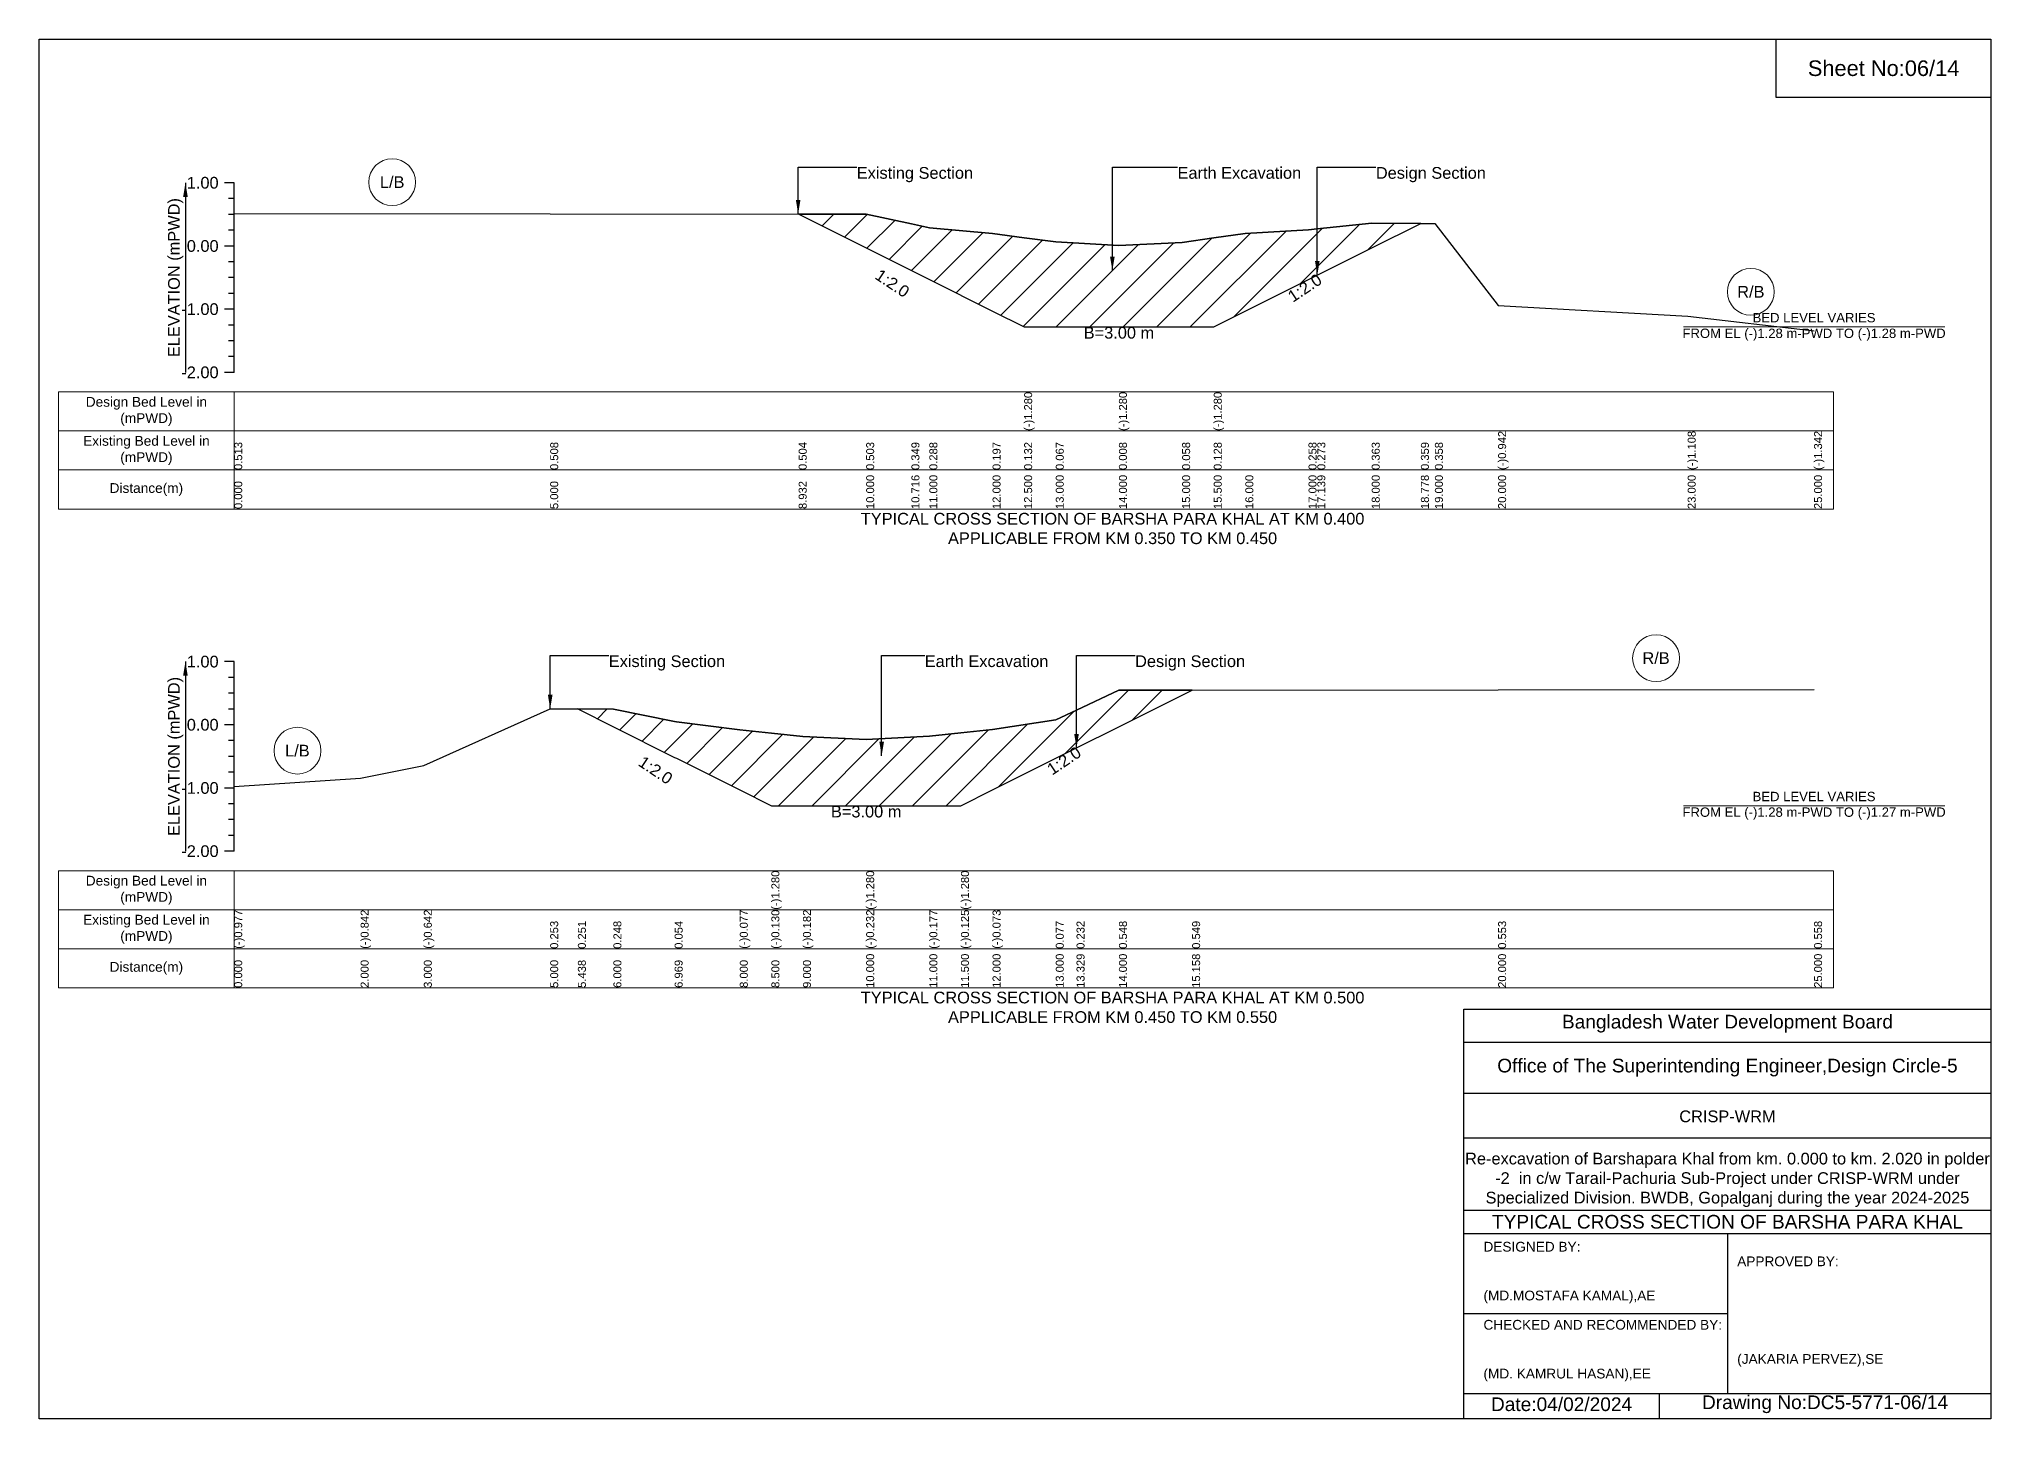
# Model space of a CAD drawing. Header units: inches. Extents: x 91000 to 248000, y -12937 to 0.
# Drawn here: x 150000 to 158000, y -5656 to 0 of the extents above; entities that cross this region are included whole.
import ezdxf

# ---------------------------------------------------------------- set-up
doc = ezdxf.new("R2010")
doc.units = ezdxf.units.IN
doc.header["$LTSCALE"] = 7
doc.header["$MEASUREMENT"] = 0
for name, color, linetype, lineweight in [('Cross section Data Border', 7, 'Continuous', 9), ('Cross Section Labels', 7, 'Continuous', 9), ('Existing_Bed_Level for Xsection', 7, 'Continuous', 25)]:
    doc.layers.add(name, color=color, linetype=linetype, lineweight=lineweight)
doc.styles.get("Standard").update_dxf_attribs({"font": 'arial.ttf'})
doc.dimstyles.get("Standard").update_dxf_attribs({"dimtxt": 0.18, "dimasz": 0.18, "dimexe": 0.18, "dimexo": 0.0625, "dimgap": 0.09, "dimtad": 0, "dimtih": 1, "dimtoh": 1, "dimdec": 4, "dimzin": 0, "dimdsep": 46, "dimtxsty": 'Standard', "dimcen": 0.09, "dimadec": 0, "dimazin": 0, "dimtfac": 1, "dimtdec": 4, "dimtofl": 0, "dimtmove": 0, "dimatfit": 3, "dimfxl": 1, "dimtolj": 1, "dimtzin": 0, "dimarcsym": 0})

msp = doc.modelspace()

# ---------------------------------------------------------------- hatches: boundary and pattern name
at = {"layer": 'Existing_Bed_Level for Xsection'}
h = msp.add_hatch(dxfattribs=at)
h.set_pattern_fill('ANSI31', color=256, scale=777, style=0)
h.paths.add_polyline_path([(153113.4, -717.9), (153390, -856.2), (153575.4, -948.9), (153649, -985.7), (153908, -1115.2), (154037.5, -1179.9), (154167, -1179.9), (154426, -1179.9), (154685, -1179.9), (154814.5, -1179.9), (154944, -1115.2), (155203, -985.7), (155239, -967.7), (155462, -856.2), (155663.6, -755.4), (155462, -754.4), (155239, -777.8), (155203, -781.6), (154944, -797.4), (154814.5, -815.4), (154685, -833.4), (154426, -846.3), (154167, -831.1), (154037.5, -814.2), (153908, -797.4), (153649, -773.8), (153575.4, -758), (153390, -718.1)])
h = msp.add_hatch(dxfattribs=at)
h.set_pattern_fill('ANSI31', color=256, scale=777, style=0)
h.paths.add_polyline_path([(152208.5, -2746), (152354, -2818.7), (152605, -2944.2), (152613, -2948.2), (152872, -3077.7), (153001.5, -3142.5), (153131, -3142.5), (153390, -3142.5), (153649, -3142.5), (153778.5, -3142.5), (153908, -3077.7), (154167, -2948.2), (154252.2, -2905.6), (154426, -2818.7), (154725.9, -2668.8), (154426, -2669), (154252.2, -2750.9), (154167, -2791), (153908, -2829.9), (153778.5, -2843.3), (153649, -2856.8), (153390, -2871), (153131, -2858.1), (153001.5, -2844.5), (152872, -2830.9), (152613, -2798.5), (152605, -2796.9), (152354, -2746.7)])

# ---------------------------------------------------------------- linework, layer by layer
for points in [[(150000, 0), (158000, 0), (158000, -5656), (150000, -5656)], [(157120, 0), (158000, 0), (158000, -240), (157120, -240)]]:
    msp.add_lwpolyline(points, close=True)
for points in [[(155840, -5656), (155840, -3976), (158000, -3976)], [(155840, -4112), (158000, -4112)], [(155840, -4320), (158000, -4320)], [(155840, -4504), (158000, -4504)], [(155840, -4800), (158000, -4800)], [(155840, -4896), (158000, -4896)], [(156920, -4896), (156920, -5552)], [(155840, -5224), (156920, -5224)], [(155840, -5552), (158000, -5552)], [(156640, -5552), (156640, -5656)]]:
    msp.add_lwpolyline(points)
at = {"layer": 'Cross section Data Border'}
for points in [[(150080, -1446.4), (157355, -1446.4), (157355, -1926.4), (150080, -1926.4)], [(150080, -3409), (157355, -3409), (157355, -3889), (150080, -3889)]]:
    msp.add_lwpolyline(points, close=True, dxfattribs=at)
for points in [[(150800, -1446.4), (150800, -1926.4)], [(150080, -1606.4), (157355, -1606.4)], [(150080, -1766.4), (157355, -1766.4)], [(150800, -3409), (150800, -3889)], [(150080, -3569), (157355, -3569)], [(150080, -3729), (157355, -3729)]]:
    msp.add_lwpolyline(points, dxfattribs=at)
at = {"layer": 'Cross Section Labels'}
for points in [[(156739.2, -1179.9), (157810.8, -1179.9)], [(156739.2, -3142.5), (157810.8, -3142.5)]]:
    msp.add_lwpolyline(points, dxfattribs=at)
for centre in [(151447.5, -586.7), (157016, -1036.2), (156627.5, -2537.6), (151059, -2917)]:
    msp.add_circle(centre, 96, dxfattribs=at)
at = {"layer": 'Existing_Bed_Level for Xsection'}
for points in [[(150800, -589.4), (150760, -589.4)], [(150800, -1366.4), (150800, -1107.4), (150800, -848.4), (150800, -589.4)], [(150800, -654.2), (150776, -654.2)], [(150800, -718.9), (150776, -718.9)], [(150800, -715.6), (152095, -716.8), (153113.4, -717.9), (153390, -718.1), (153575.4, -758), (153649, -773.8), (153908, -797.4), (154037.5, -814.2), (154037.5, -814.2), (154167, -831.1), (154426, -846.3), (154426, -846.3), (154685, -833.4), (154814.5, -815.4), (154814.5, -815.4), (154944, -797.4), (155203, -781.6), (155239, -777.8), (155462, -754.4), (155663.6, -755.4), (155721, -755.7), (155980, -1092.4), (156757, -1135.4), (157275, -1196)], [(150800, -783.7), (150776, -783.7)], [(150800, -848.4), (150760, -848.4)], [(150800, -913.2), (150776, -913.2)], [(150800, -977.9), (150776, -977.9)], [(150800, -1107.4), (150760, -1107.4)], [(150800, -1042.7), (150776, -1042.7)], [(150800, -1172.2), (150776, -1172.2)], [(150800, -1236.9), (150776, -1236.9)], [(150800, -1301.7), (150776, -1301.7)], [(150800, -1366.4), (150760, -1366.4)], [(150800, -2552), (150760, -2552)], [(150800, -3329), (150800, -3070), (150800, -2811), (150800, -2552)], [(150800, -2616.7), (150776, -2616.7)], [(150800, -2681.5), (150776, -2681.5)], [(150800, -3064), (151318, -3029), (151577, -2977.2), (152095, -2745.4), (152208.5, -2746), (152354, -2746.7), (152605, -2796.9), (152613, -2798.5), (152872, -2830.9), (153001.5, -2844.5), (153001.5, -2844.5), (153131, -2858.1), (153390, -2871), (153390, -2871), (153649, -2856.8), (153778.5, -2843.3), (153778.5, -2843.3), (153908, -2829.9), (154167, -2791), (154252.2, -2750.9), (154426, -2669), (154725.9, -2668.8), (155980, -2667.7), (157275, -2666.4)], [(150800, -2746.2), (150776, -2746.2)], [(150800, -2811), (150760, -2811)], [(150800, -2875.7), (150776, -2875.7)], [(150800, -2940.5), (150776, -2940.5)], [(150800, -3005.2), (150776, -3005.2)], [(150800, -3070), (150760, -3070)], [(150800, -3134.7), (150776, -3134.7)], [(150800, -3199.5), (150776, -3199.5)], [(150800, -3264.2), (150776, -3264.2)], [(150800, -3329), (150760, -3329)]]:
    msp.add_lwpolyline(points, dxfattribs=at)
for points in [[(153113.4, -717.9), (153113.4, -717.9), (153390, -856.2), (153575.4, -948.9), (153649, -985.7), (153908, -1115.2), (154037.5, -1179.9), (154037.5, -1179.9), (154167, -1179.9), (154426, -1179.9), (154426, -1179.9), (154685, -1179.9), (154814.5, -1179.9), (154814.5, -1179.9), (154944, -1115.2), (155203, -985.7), (155239, -967.7), (155462, -856.2), (155663.6, -755.4), (155663.6, -755.4), (155663.6, -755.4), (155462, -754.4), (155239, -777.8), (155203, -781.6), (154944, -797.4), (154814.5, -815.4), (154814.5, -815.4), (154685, -833.4), (154426, -846.3), (154426, -846.3), (154167, -831.1), (154037.5, -814.2), (154037.5, -814.2), (153908, -797.4), (153649, -773.8), (153575.4, -758), (153390, -718.1), (153113.4, -717.9)], [(152208.5, -2746), (152354, -2818.7), (152605, -2944.2), (152613, -2948.2), (152872, -3077.7), (153001.5, -3142.5), (153001.5, -3142.5), (153131, -3142.5), (153390, -3142.5), (153390, -3142.5), (153649, -3142.5), (153778.5, -3142.5), (153778.5, -3142.5), (153908, -3077.7), (154167, -2948.2), (154252.2, -2905.6), (154426, -2818.7), (154725.9, -2668.8), (154725.9, -2668.8), (154725.9, -2668.8), (154426, -2669), (154252.2, -2750.9), (154167, -2791), (153908, -2829.9), (153778.5, -2843.3), (153778.5, -2843.3), (153649, -2856.8), (153390, -2871), (153390, -2871), (153131, -2858.1), (153001.5, -2844.5), (153001.5, -2844.5), (152872, -2830.9), (152613, -2798.5), (152605, -2796.9), (152354, -2746.7)]]:
    msp.add_lwpolyline(points, close=True, dxfattribs=at)

# ---------------------------------------------------------------- texts
at = {"attachment_point": 5}
for s, insert, char_height in [('Sheet No:06/14', (157560, -120), 64), ('Bangladesh Water Development Board', (156920, -4036), 56), ('Office of The Superintending Engineer,Design Circle-5', (156920, -4216), 56)]:
    msp.add_mtext(s, dxfattribs=dict(at, insert=insert, char_height=char_height))
for s, insert, char_height, width, attachment_point in [('CRISP-WRM', (156920, -4416), 48, 2240, 5), ('Re-excavation of Barshapara Khal from km. 0.000 to km. 2.020 in polder -2  in c/w Tarail-Pachuria Sub-Project under CRISP-WRM under Specialized Division. BWDB, Gopalganj during the year 2024-2025', (156920, -4676), 48, 2160, 5), ('TYPICAL CROSS SECTION OF BARSHA PARA KHAL', (156920, -4848), 56, 2240, 5), ('DESIGNED BY:^J^J^J(MD.MOSTAFA KAMAL),AE', (155920, -5056), 40, 1120, 4), ('APPROVED BY:^J^J^J^J^J^J(JAKARIA PERVEZ),SE', (156960, -5216), 40, 1120, 4), ('CHECKED AND RECOMMENDED BY:^J^J^J(MD. KAMRUL HASAN),EE', (155920, -5376), 40, 1120, 4), ('Date:04/02/2024', (156240, -5596), 56, 1120, 5), ('Drawing No:DC5-5771-06/14', (157320, -5596), 56, 1760, 5)]:
    msp.add_mtext(s, dxfattribs=dict(insert=insert, char_height=char_height, width=width, attachment_point=attachment_point))
at = {"layer": 'Cross section Data Border', "char_height": 40, "width": 640, "attachment_point": 5}
for s, insert in [('Design Bed Level in (mPWD)', (150440, -1526.4)), ('Existing Bed Level in (mPWD)', (150440, -1686.4)), ('Distance(m)', (150440, -1846.4)), ('Design Bed Level in (mPWD)', (150440, -3489)), ('Existing Bed Level in (mPWD)', (150440, -3649)), ('Distance(m)', (150440, -3809))]:
    msp.add_mtext(s, dxfattribs=dict(at, insert=insert))
at = {"layer": 'Cross Section Labels'}
for s, insert, char_height, attachment_point in [('L/B', (151447.5, -586.7), 48, 5), ('Existing Section', (153351.3, -524.7), 48, 1), ('Earth Excavation', (154666, -524.7), 48, 1), ('Design Section', (155479, -524.7), 48, 1), ('R/B', (157016, -1036.2), 48, 5), ('B=3.00 m', (154426, -1179.9), 48, 2), ('BED LEVEL VARIES ^JFROM EL (-)1.28 m-PWD TO (-)1.28 m-PWD', (157275, -1179.9), 38.4, 5), ('TYPICAL CROSS SECTION OF BARSHA PARA KHAL AT KM 0.400^JAPPLICABLE FROM KM 0.350 TO KM 0.450', (154400, -2006.4), 48, 5), ('Existing Section', (152335, -2526.1), 48, 1), ('Earth Excavation', (153630, -2526.1), 48, 1), ('Design Section', (154492.2, -2526.1), 48, 1), ('R/B', (156627.5, -2537.6), 48, 5), ('L/B', (151059, -2917), 48, 5), ('BED LEVEL VARIES ^JFROM EL (-)1.28 m-PWD TO (-)1.27 m-PWD', (157275, -3142.5), 38.4, 5), ('B=3.00 m', (153390, -3142.5), 48, 2), ('TYPICAL CROSS SECTION OF BARSHA PARA KHAL AT KM 0.500^JAPPLICABLE FROM KM 0.450 TO KM 0.550', (154400, -3969), 48, 5)]:
    msp.add_mtext(s, dxfattribs=dict(at, insert=insert, char_height=char_height, attachment_point=attachment_point))
at = {"layer": 'Cross Section Labels', "char_height": 48, "attachment_point": 2}
for insert, rotation in [((153510.7, -981.3), 326.30993), ((155174.3, -1000.1), 33.69007), ((152540.3, -2976.6), 326.30993), ((154187.5, -2938), 33.69007)]:
    msp.add_mtext('1:2.0', dxfattribs=dict(at, insert=insert, rotation=rotation))
at = {"layer": 'Existing_Bed_Level for Xsection', "char_height": 48, "attachment_point": 6}
for s, insert in [('1.00', (150736, -589.4)), ('0.00', (150736, -848.4)), ('-1.00', (150736, -1107.4)), ('-2.00', (150736, -1366.4)), ('1.00', (150736, -2552)), ('0.00', (150736, -2811)), ('-1.00', (150736, -3070)), ('-2.00', (150736, -3329))]:
    msp.add_mtext(s, dxfattribs=dict(at, insert=insert))
at = {"layer": 'Existing_Bed_Level for Xsection', "rotation": 90}
for s, insert, char_height, attachment_point in [('ELEVATION (mPWD)', (150560, -977.9), 48, 5), ('(-)1.280', (154037.5, -1606.4), 32.8, 1), ('(-)1.280', (154426, -1606.4), 32.8, 1), ('(-)1.280', (154814.5, -1606.4), 32.8, 1), ('0.513', (150800, -1766.4), 32.8, 1), ('0.508', (152095, -1766.4), 32.8, 1), ('0.504', (153113.4, -1766.4), 32.8, 1), ('0.503', (153390, -1766.4), 32.8, 1), ('0.349', (153575.4, -1766.4), 32.8, 1), ('0.288', (153649, -1766.4), 32.8, 1), ('0.197', (153908, -1766.4), 32.8, 1), ('0.132', (154037.5, -1766.4), 32.8, 1), ('0.067', (154167, -1766.4), 32.8, 1), ('0.008', (154426, -1766.4), 32.8, 1), ('0.058', (154685, -1766.4), 32.8, 1), ('0.128', (154814.5, -1766.4), 32.8, 1), ('0.258', (155203, -1766.4), 32.8, 1), ('0.273', (155239, -1766.4), 32.8, 1), ('0.363', (155462, -1766.4), 32.8, 1), ('0.359', (155663.6, -1766.4), 32.8, 1), ('0.358', (155721, -1766.4), 32.8, 1), ('(-)0.942', (155980, -1766.4), 32.8, 1), ('(-)1.108', (156757, -1766.4), 32.8, 1), ('(-)1.342', (157275, -1766.4), 32.8, 1), ('0.000', (150800, -1926.4), 32.8, 1), ('5.000', (152095, -1926.4), 32.8, 1), ('8.932', (153113.4, -1926.4), 32.8, 1), ('10.000', (153390, -1926.4), 32.8, 1), ('10.716', (153575.4, -1926.4), 32.8, 1), ('11.000', (153649, -1926.4), 32.8, 1), ('12.000', (153908, -1926.4), 32.8, 1), ('12.500', (154037.5, -1926.4), 32.8, 1), ('13.000', (154167, -1926.4), 32.8, 1), ('14.000', (154426, -1926.4), 32.8, 1), ('15.000', (154685, -1926.4), 32.8, 1), ('15.500', (154814.5, -1926.4), 32.8, 1), ('16.000', (154944, -1926.4), 32.8, 1), ('17.000', (155203, -1926.4), 32.8, 1), ('17.139', (155239, -1926.4), 32.8, 1), ('18.000', (155462, -1926.4), 32.8, 1), ('18.778', (155663.6, -1926.4), 32.8, 1), ('19.000', (155721, -1926.4), 32.8, 1), ('20.000', (155980, -1926.4), 32.8, 1), ('23.000', (156757, -1926.4), 32.8, 1), ('25.000', (157275, -1926.4), 32.8, 1), ('ELEVATION (mPWD)', (150560, -2940.5), 48, 5), ('(-)1.280', (153001.5, -3569), 32.8, 1), ('(-)1.280', (153390, -3569), 32.8, 1), ('(-)1.280', (153778.5, -3569), 32.8, 1), ('(-)0.977', (150800, -3729), 32.8, 1), ('(-)0.842', (151318, -3729), 32.8, 1), ('(-)0.642', (151577, -3729), 32.8, 1), ('(-)0.077', (152872, -3729), 32.8, 1), ('(-)0.130', (153001.5, -3729), 32.8, 1), ('(-)0.182', (153131, -3729), 32.8, 1), ('(-)0.232', (153390, -3729), 32.8, 1), ('(-)0.177', (153649, -3729), 32.8, 1), ('(-)0.125', (153778.5, -3729), 32.8, 1), ('(-)0.073', (153908, -3729), 32.8, 1), ('0.253', (152095, -3729), 32.8, 1), ('0.251', (152208.5, -3729), 32.8, 1), ('0.248', (152354, -3729), 32.8, 1), ('0.054', (152605, -3729), 32.8, 1), ('0.077', (154167, -3729), 32.8, 1), ('0.232', (154252.2, -3729), 32.8, 1), ('0.548', (154426, -3729), 32.8, 1), ('0.549', (154725.9, -3729), 32.8, 1), ('0.553', (155980, -3729), 32.8, 1), ('0.558', (157275, -3729), 32.8, 1), ('10.000', (153390, -3889), 32.8, 1), ('11.000', (153649, -3889), 32.8, 1), ('11.500', (153778.5, -3889), 32.8, 1), ('12.000', (153908, -3889), 32.8, 1), ('13.000', (154167, -3889), 32.8, 1), ('13.329', (154252.2, -3889), 32.8, 1), ('14.000', (154426, -3889), 32.8, 1), ('15.158', (154725.9, -3889), 32.8, 1), ('20.000', (155980, -3889), 32.8, 1), ('25.000', (157275, -3889), 32.8, 1), ('0.000', (150800, -3889), 32.8, 1), ('2.000', (151318, -3889), 32.8, 1), ('3.000', (151577, -3889), 32.8, 1), ('5.000', (152095, -3889), 32.8, 1), ('5.438', (152208.5, -3889), 32.8, 1), ('6.000', (152354, -3889), 32.8, 1), ('6.969', (152605, -3889), 32.8, 1), ('8.000', (152872, -3889), 32.8, 1), ('8.500', (153001.5, -3889), 32.8, 1), ('9.000', (153131, -3889), 32.8, 1)]:
    msp.add_mtext(s, dxfattribs=dict(at, insert=insert, char_height=char_height, attachment_point=attachment_point))

# ---------------------------------------------------------------- leaders
at = {"layer": 'Cross Section Labels', "annotation_type": 0, "has_hookline": 1, "hookline_direction": 0}
for points, text_width in [([(153111.3, -716.8), (153111.3, -524.7), (153351.2, -524.7)], 467.2), ([(154399, -949.2), (154399, -524.7), (154665.9, -524.7)], 497), ([(155239, -967.7), (155239, -524.7), (155478.9, -524.7)], 441.2), ([(152095, -2745.4), (152095, -2526.1), (152334.9, -2526.1)], 467.2), ([(153453.5, -2938.2), (153453.5, -2526.1), (153629.9, -2526.1)], 497), ([(154252.2, -2905.6), (154252.2, -2526.1), (154492.1, -2526.1)], 441.2)]:
    msp.add_leader(points, dimstyle='Standard', override={"dimasz": 57.6}, dxfattribs=dict(at, text_width=text_width))
at = {"layer": 'Existing_Bed_Level for Xsection'}
for points in [[(150600, -589.4), (150600, -1366.4)], [(150600, -2552), (150600, -3329)]]:
    msp.add_leader(points, dimstyle='Standard', override={"dimasz": 57.6}, dxfattribs=at)

doc.saveas('drawing.dxf')
